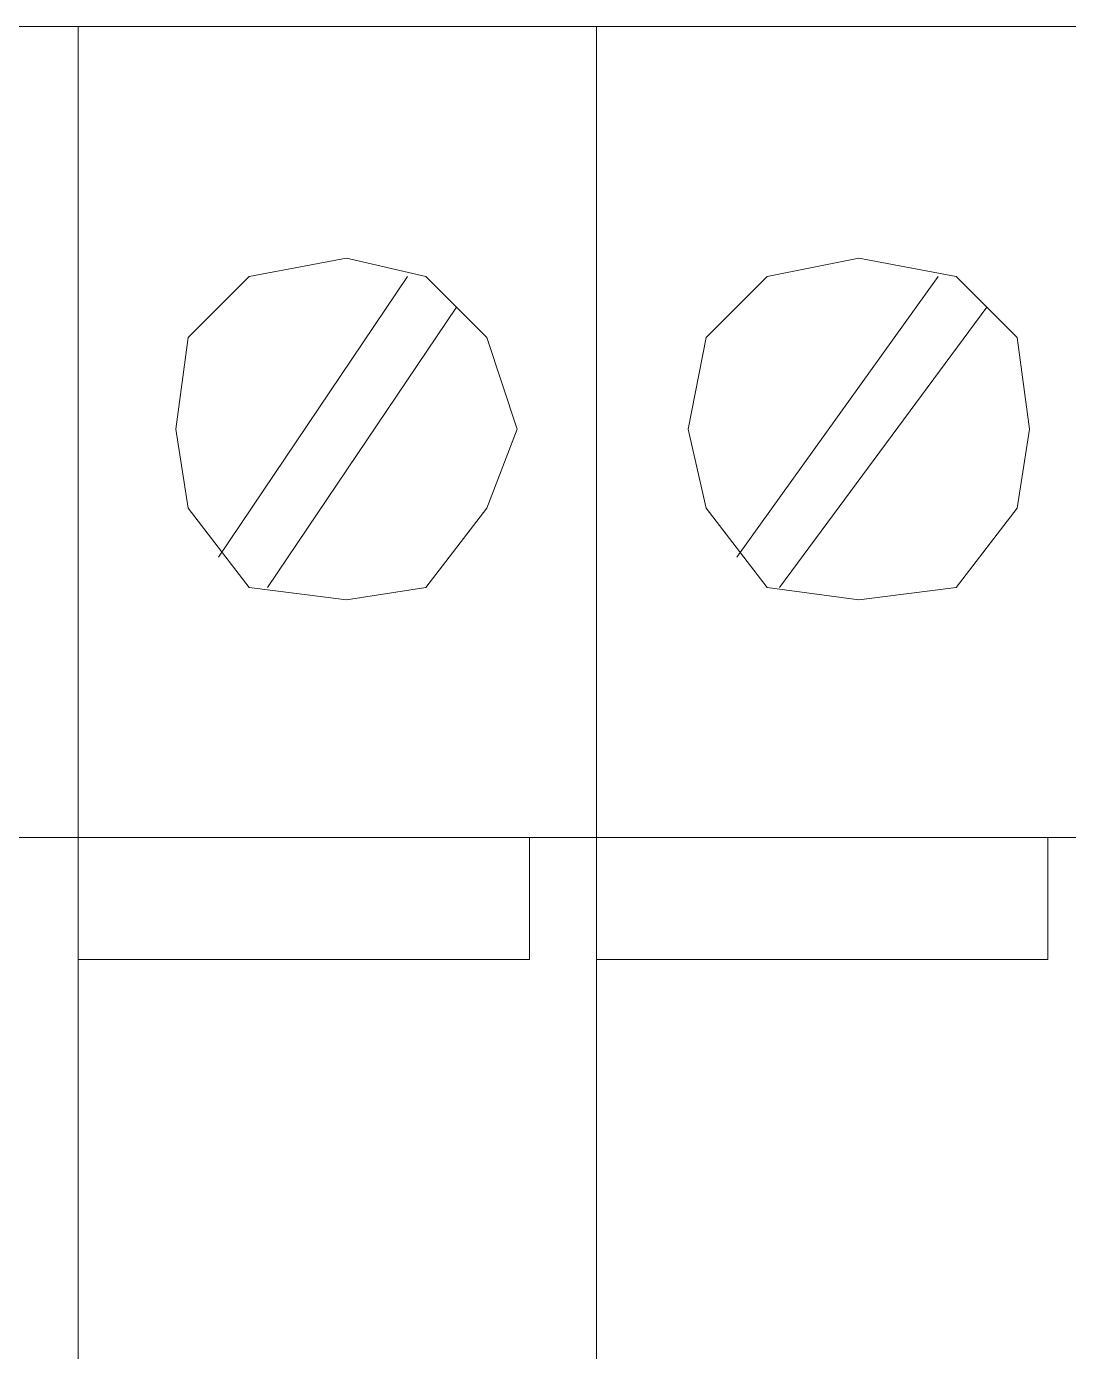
# Model space of a CAD drawing. Header units: millimetres. Extents: x 3 to 291, y 6 to 496.
# Drawn here: x 185.441 to 188.268, y 377.959 to 381.553 of the extents above; entities that cross this region are included whole.
import ezdxf

# ---------------------------------------------------------------- set-up
doc = ezdxf.new("R2010")
doc.units = ezdxf.units.MM
doc.layers.get('0').update_dxf_attribs({"linetype": 'CONTINUOUS'})

msp = doc.modelspace()

# ---------------------------------------------------------------- linework, layer by layer
at = {"color": 7, "linetype": 'Continuous', "lineweight": 20}
for points in [[(184.1919, 381.5533), (185.5816, 381.5533), (185.5816, 373.7277), (184.1919, 373.7277)], [(184.1919, 381.5533), (185.5816, 381.5533), (185.5816, 379.3528), (184.1919, 379.3528)], [(184.1919, 381.5533), (185.5816, 381.5533), (185.5816, 373.7277), (184.1919, 373.7277)], [(184.1919, 381.5533), (185.5816, 381.5533), (185.5816, 379.3528), (184.1919, 379.3528)], [(184.1919, 381.5533), (185.5816, 381.5533), (185.5816, 373.7277), (184.1919, 373.7277)], [(184.1919, 381.5533), (185.5816, 381.5533), (185.5816, 379.3528), (184.1919, 379.3528)], [(184.1919, 381.5533), (185.5816, 381.5533), (185.5816, 373.7277), (184.1919, 373.7277)], [(184.1919, 381.5533), (185.5816, 381.5533), (185.5816, 379.3528), (184.1919, 379.3528)], [(184.1919, 381.5533), (185.5816, 381.5533), (185.5816, 373.7277), (184.1919, 373.7277)], [(184.1919, 381.5533), (185.5816, 381.5533), (185.5816, 379.3528), (184.1919, 379.3528)], [(184.1919, 381.5533), (185.5816, 381.5533), (185.5816, 373.7277), (184.1919, 373.7277)], [(184.1919, 381.5533), (185.5816, 381.5533), (185.5816, 379.3528), (184.1919, 379.3528)], [(184.1919, 381.5533), (185.5816, 381.5533), (185.5816, 373.7277), (184.1919, 373.7277)], [(184.1919, 381.5533), (185.5816, 381.5533), (185.5816, 379.3528), (184.1919, 379.3528)], [(184.1919, 381.5533), (185.5816, 381.5533), (185.5816, 373.7277), (184.1919, 373.7277)], [(184.1919, 381.5533), (185.5816, 381.5533), (185.5816, 379.3528), (184.1919, 379.3528)], [(184.1919, 381.5533), (185.5816, 381.5533), (185.5816, 373.7277), (184.1919, 373.7277)], [(184.1919, 381.5533), (185.5816, 381.5533), (185.5816, 379.3528), (184.1919, 379.3528)], [(184.1919, 381.5533), (185.5816, 381.5533), (185.5816, 373.7277), (184.1919, 373.7277)], [(184.1919, 381.5533), (185.5816, 381.5533), (185.5816, 379.3528), (184.1919, 379.3528)], [(184.1919, 381.5533), (185.5816, 381.5533), (185.5816, 373.7277), (184.1919, 373.7277)], [(184.1919, 381.5533), (185.5816, 381.5533), (185.5816, 379.3528), (184.1919, 379.3528)], [(184.1919, 381.5533), (185.5816, 381.5533), (185.5816, 373.7277), (184.1919, 373.7277)], [(184.1919, 381.5533), (185.5816, 381.5533), (185.5816, 379.3528), (184.1919, 379.3528)], [(184.1919, 381.5533), (185.5816, 381.5533), (185.5816, 373.7277), (184.1919, 373.7277)], [(184.1919, 381.5533), (185.5816, 381.5533), (185.5816, 379.3528), (184.1919, 379.3528)], [(184.1919, 381.5533), (185.5816, 381.5533), (185.5816, 373.7277), (184.1919, 373.7277)], [(184.1919, 381.5533), (185.5816, 381.5533), (185.5816, 379.3528), (184.1919, 379.3528)], [(184.1919, 381.5533), (185.5816, 381.5533), (185.5816, 373.7277), (184.1919, 373.7277)], [(184.1919, 381.5533), (185.5816, 381.5533), (185.5816, 379.3528), (184.1919, 379.3528)], [(184.1919, 381.5533), (185.5816, 381.5533), (185.5816, 373.7277), (184.1919, 373.7277)], [(184.1919, 381.5533), (185.5816, 381.5533), (185.5816, 379.3528), (184.1919, 379.3528)], [(184.1919, 381.5533), (185.5816, 381.5533), (185.5816, 373.7277), (184.1919, 373.7277)], [(184.1919, 381.5533), (185.5816, 381.5533), (185.5816, 379.3528), (184.1919, 379.3528)], [(184.1919, 381.5533), (185.5816, 381.5533), (185.5816, 373.7277), (184.1919, 373.7277)], [(184.1919, 381.5533), (185.5816, 381.5533), (185.5816, 379.3528), (184.1919, 379.3528)], [(184.1919, 381.5533), (185.5816, 381.5533), (185.5816, 373.7277), (184.1919, 373.7277)], [(184.1919, 381.5533), (185.5816, 381.5533), (185.5816, 379.3528), (184.1919, 379.3528)], [(184.1919, 381.5533), (185.5816, 381.5533), (185.5816, 373.7277), (184.1919, 373.7277)], [(184.1919, 381.5533), (185.5816, 381.5533), (185.5816, 379.3528), (184.1919, 379.3528)], [(185.5816, 381.5533), (186.9879, 381.5533), (186.9879, 373.7277), (185.5816, 373.7277)], [(185.5816, 381.5533), (186.9879, 381.5533), (186.9879, 379.3528), (185.5816, 379.3528)], [(185.5816, 381.5533), (186.9879, 381.5533), (186.9879, 373.7277), (185.5816, 373.7277)], [(185.5816, 381.5533), (186.9879, 381.5533), (186.9879, 379.3528), (185.5816, 379.3528)], [(185.5816, 381.5533), (186.9879, 381.5533), (186.9879, 373.7277), (185.5816, 373.7277)], [(185.5816, 381.5533), (186.9879, 381.5533), (186.9879, 379.3528), (185.5816, 379.3528)], [(185.5816, 381.5533), (186.9879, 381.5533), (186.9879, 373.7277), (185.5816, 373.7277)], [(185.5816, 381.5533), (186.9879, 381.5533), (186.9879, 379.3528), (185.5816, 379.3528)], [(185.5816, 381.5533), (186.9879, 381.5533), (186.9879, 373.7277), (185.5816, 373.7277)], [(185.5816, 381.5533), (186.9879, 381.5533), (186.9879, 379.3528), (185.5816, 379.3528)], [(185.5816, 381.5533), (186.9879, 381.5533), (186.9879, 373.7277), (185.5816, 373.7277)], [(185.5816, 381.5533), (186.9879, 381.5533), (186.9879, 379.3528), (185.5816, 379.3528)], [(185.5816, 381.5533), (186.9879, 381.5533), (186.9879, 373.7277), (185.5816, 373.7277)], [(185.5816, 381.5533), (186.9879, 381.5533), (186.9879, 379.3528), (185.5816, 379.3528)], [(185.5816, 381.5533), (186.9879, 381.5533), (186.9879, 373.7277), (185.5816, 373.7277)], [(185.5816, 381.5533), (186.9879, 381.5533), (186.9879, 379.3528), (185.5816, 379.3528)], [(185.5816, 381.5533), (186.9879, 381.5533), (186.9879, 373.7277), (185.5816, 373.7277)], [(185.5816, 381.5533), (186.9879, 381.5533), (186.9879, 379.3528), (185.5816, 379.3528)], [(185.5816, 381.5533), (186.9879, 381.5533), (186.9879, 373.7277), (185.5816, 373.7277)], [(185.5816, 381.5533), (186.9879, 381.5533), (186.9879, 379.3528), (185.5816, 379.3528)], [(185.5816, 381.5533), (186.9879, 381.5533), (186.9879, 373.7277), (185.5816, 373.7277)], [(185.5816, 381.5533), (186.9879, 381.5533), (186.9879, 379.3528), (185.5816, 379.3528)], [(185.5816, 381.5533), (186.9879, 381.5533), (186.9879, 373.7277), (185.5816, 373.7277)], [(185.5816, 381.5533), (186.9879, 381.5533), (186.9879, 379.3528), (185.5816, 379.3528)], [(185.5816, 381.5533), (186.9879, 381.5533), (186.9879, 373.7277), (185.5816, 373.7277)], [(185.5816, 381.5533), (186.9879, 381.5533), (186.9879, 379.3528), (185.5816, 379.3528)], [(185.5816, 381.5533), (186.9879, 381.5533), (186.9879, 373.7277), (185.5816, 373.7277)], [(185.5816, 381.5533), (186.9879, 381.5533), (186.9879, 379.3528), (185.5816, 379.3528)], [(185.5816, 381.5533), (186.9879, 381.5533), (186.9879, 373.7277), (185.5816, 373.7277)], [(185.5816, 381.5533), (186.9879, 381.5533), (186.9879, 379.3528), (185.5816, 379.3528)], [(185.5816, 381.5533), (186.9879, 381.5533), (186.9879, 373.7277), (185.5816, 373.7277)], [(185.5816, 381.5533), (186.9879, 381.5533), (186.9879, 379.3528), (185.5816, 379.3528)], [(185.5816, 381.5533), (186.9879, 381.5533), (186.9879, 373.7277), (185.5816, 373.7277)], [(185.5816, 381.5533), (186.9879, 381.5533), (186.9879, 379.3528), (185.5816, 379.3528)], [(185.5816, 381.5533), (186.9879, 381.5533), (186.9879, 373.7277), (185.5816, 373.7277)], [(185.5816, 381.5533), (186.9879, 381.5533), (186.9879, 379.3528), (185.5816, 379.3528)], [(185.5816, 381.5533), (186.9879, 381.5533), (186.9879, 373.7277), (185.5816, 373.7277)], [(185.5816, 381.5533), (186.9879, 381.5533), (186.9879, 379.3528), (185.5816, 379.3528)], [(185.5816, 381.5533), (186.9879, 381.5533), (186.9879, 373.7277), (185.5816, 373.7277)], [(185.5816, 381.5533), (186.9879, 381.5533), (186.9879, 379.3528), (185.5816, 379.3528)], [(186.9879, 381.5533), (188.4273, 381.5533), (188.4273, 373.7277), (186.9879, 373.7277)], [(186.9879, 381.5533), (188.4273, 381.5533), (188.4273, 379.3528), (186.9879, 379.3528)], [(186.9879, 381.5533), (188.4273, 381.5533), (188.4273, 373.7277), (186.9879, 373.7277)], [(186.9879, 381.5533), (188.4273, 381.5533), (188.4273, 379.3528), (186.9879, 379.3528)], [(186.9879, 381.5533), (188.4273, 381.5533), (188.4273, 373.7277), (186.9879, 373.7277)], [(186.9879, 381.5533), (188.4273, 381.5533), (188.4273, 379.3528), (186.9879, 379.3528)], [(186.9879, 381.5533), (188.4273, 381.5533), (188.4273, 373.7277), (186.9879, 373.7277)], [(186.9879, 381.5533), (188.4273, 381.5533), (188.4273, 379.3528), (186.9879, 379.3528)], [(186.9879, 381.5533), (188.4273, 381.5533), (188.4273, 373.7277), (186.9879, 373.7277)], [(186.9879, 381.5533), (188.4273, 381.5533), (188.4273, 379.3528), (186.9879, 379.3528)], [(186.9879, 381.5533), (188.4273, 381.5533), (188.4273, 373.7277), (186.9879, 373.7277)], [(186.9879, 381.5533), (188.4273, 381.5533), (188.4273, 379.3528), (186.9879, 379.3528)], [(186.9879, 381.5533), (188.4273, 381.5533), (188.4273, 373.7277), (186.9879, 373.7277)], [(186.9879, 381.5533), (188.4273, 381.5533), (188.4273, 379.3528), (186.9879, 379.3528)], [(186.9879, 381.5533), (188.4273, 381.5533), (188.4273, 373.7277), (186.9879, 373.7277)], [(186.9879, 381.5533), (188.4273, 381.5533), (188.4273, 379.3528), (186.9879, 379.3528)], [(186.9879, 381.5533), (188.4273, 381.5533), (188.4273, 373.7277), (186.9879, 373.7277)], [(186.9879, 381.5533), (188.4273, 381.5533), (188.4273, 379.3528), (186.9879, 379.3528)], [(186.9879, 381.5533), (188.4273, 381.5533), (188.4273, 373.7277), (186.9879, 373.7277)], [(186.9879, 381.5533), (188.4273, 381.5533), (188.4273, 379.3528), (186.9879, 379.3528)], [(186.9879, 381.5533), (188.4273, 381.5533), (188.4273, 373.7277), (186.9879, 373.7277)], [(186.9879, 381.5533), (188.4273, 381.5533), (188.4273, 379.3528), (186.9879, 379.3528)], [(186.9879, 381.5533), (188.4273, 381.5533), (188.4273, 373.7277), (186.9879, 373.7277)], [(186.9879, 381.5533), (188.4273, 381.5533), (188.4273, 379.3528), (186.9879, 379.3528)], [(186.9879, 381.5533), (188.4273, 381.5533), (188.4273, 373.7277), (186.9879, 373.7277)], [(186.9879, 381.5533), (188.4273, 381.5533), (188.4273, 379.3528), (186.9879, 379.3528)], [(186.9879, 381.5533), (188.4273, 381.5533), (188.4273, 373.7277), (186.9879, 373.7277)], [(186.9879, 381.5533), (188.4273, 381.5533), (188.4273, 379.3528), (186.9879, 379.3528)], [(186.9879, 381.5533), (188.4273, 381.5533), (188.4273, 373.7277), (186.9879, 373.7277)], [(186.9879, 381.5533), (188.4273, 381.5533), (188.4273, 379.3528), (186.9879, 379.3528)], [(186.9879, 381.5533), (188.4273, 381.5533), (188.4273, 373.7277), (186.9879, 373.7277)], [(186.9879, 381.5533), (188.4273, 381.5533), (188.4273, 379.3528), (186.9879, 379.3528)], [(186.9879, 381.5533), (188.4273, 381.5533), (188.4273, 373.7277), (186.9879, 373.7277)], [(186.9879, 381.5533), (188.4273, 381.5533), (188.4273, 379.3528), (186.9879, 379.3528)], [(186.9879, 381.5533), (188.4273, 381.5533), (188.4273, 373.7277), (186.9879, 373.7277)], [(186.9879, 381.5533), (188.4273, 381.5533), (188.4273, 379.3528), (186.9879, 379.3528)], [(186.9879, 381.5533), (188.4273, 381.5533), (188.4273, 373.7277), (186.9879, 373.7277)], [(186.9879, 381.5533), (188.4273, 381.5533), (188.4273, 379.3528), (186.9879, 379.3528)], [(186.9879, 381.5533), (188.4273, 381.5533), (188.4273, 373.7277), (186.9879, 373.7277)], [(186.9879, 381.5533), (188.4273, 381.5533), (188.4273, 379.3528), (186.9879, 379.3528)], [(186.7728, 380.4613), (186.6901, 380.7095), (186.5247, 380.875), (186.3096, 380.9246), (186.0449, 380.875), (185.8794, 380.7095), (185.8463, 380.4613), (185.8794, 380.2463), (186.0449, 380.0312), (186.3096, 379.9981), (186.5247, 380.0312), (186.6901, 380.2463)], [(186.7728, 380.4613), (186.6901, 380.7095), (186.5247, 380.875), (186.3096, 380.9246), (186.0449, 380.875), (185.8794, 380.7095), (185.8463, 380.4613), (185.8794, 380.2463), (186.0449, 380.0312), (186.3096, 379.9981), (186.5247, 380.0312), (186.6901, 380.2463)], [(186.7728, 380.4613), (186.6901, 380.7095), (186.5247, 380.875), (186.3096, 380.9246), (186.0449, 380.875), (185.8794, 380.7095), (185.8463, 380.4613), (185.8794, 380.2463), (186.0449, 380.0312), (186.3096, 379.9981), (186.5247, 380.0312), (186.6901, 380.2463)], [(186.7728, 380.4613), (186.6901, 380.7095), (186.5247, 380.875), (186.3096, 380.9246), (186.0449, 380.875), (185.8794, 380.7095), (185.8463, 380.4613), (185.8794, 380.2463), (186.0449, 380.0312), (186.3096, 379.9981), (186.5247, 380.0312), (186.6901, 380.2463)], [(186.7728, 380.4613), (186.6901, 380.7095), (186.5247, 380.875), (186.3096, 380.9246), (186.0449, 380.875), (185.8794, 380.7095), (185.8463, 380.4613), (185.8794, 380.2463), (186.0449, 380.0312), (186.3096, 379.9981), (186.5247, 380.0312), (186.6901, 380.2463)], [(186.7728, 380.4613), (186.6901, 380.7095), (186.5247, 380.875), (186.3096, 380.9246), (186.0449, 380.875), (185.8794, 380.7095), (185.8463, 380.4613), (185.8794, 380.2463), (186.0449, 380.0312), (186.3096, 379.9981), (186.5247, 380.0312), (186.6901, 380.2463)], [(186.7728, 380.4613), (186.6901, 380.7095), (186.5247, 380.875), (186.3096, 380.9246), (186.0449, 380.875), (185.8794, 380.7095), (185.8463, 380.4613), (185.8794, 380.2463), (186.0449, 380.0312), (186.3096, 379.9981), (186.5247, 380.0312), (186.6901, 380.2463)], [(186.7728, 380.4613), (186.6901, 380.7095), (186.5247, 380.875), (186.3096, 380.9246), (186.0449, 380.875), (185.8794, 380.7095), (185.8463, 380.4613), (185.8794, 380.2463), (186.0449, 380.0312), (186.3096, 379.9981), (186.5247, 380.0312), (186.6901, 380.2463)], [(186.7728, 380.4613), (186.6901, 380.7095), (186.5247, 380.875), (186.3096, 380.9246), (186.0449, 380.875), (185.8794, 380.7095), (185.8463, 380.4613), (185.8794, 380.2463), (186.0449, 380.0312), (186.3096, 379.9981), (186.5247, 380.0312), (186.6901, 380.2463)], [(186.7728, 380.4613), (186.6901, 380.7095), (186.5247, 380.875), (186.3096, 380.9246), (186.0449, 380.875), (185.8794, 380.7095), (185.8463, 380.4613), (185.8794, 380.2463), (186.0449, 380.0312), (186.3096, 379.9981), (186.5247, 380.0312), (186.6901, 380.2463)], [(186.7728, 380.4613), (186.6901, 380.7095), (186.5247, 380.875), (186.3096, 380.9246), (186.0449, 380.875), (185.8794, 380.7095), (185.8463, 380.4613), (185.8794, 380.2463), (186.0449, 380.0312), (186.3096, 379.9981), (186.5247, 380.0312), (186.6901, 380.2463)], [(186.7728, 380.4613), (186.6901, 380.7095), (186.5247, 380.875), (186.3096, 380.9246), (186.0449, 380.875), (185.8794, 380.7095), (185.8463, 380.4613), (185.8794, 380.2463), (186.0449, 380.0312), (186.3096, 379.9981), (186.5247, 380.0312), (186.6901, 380.2463)], [(186.7728, 380.4613), (186.6901, 380.7095), (186.5247, 380.875), (186.3096, 380.9246), (186.0449, 380.875), (185.8794, 380.7095), (185.8463, 380.4613), (185.8794, 380.2463), (186.0449, 380.0312), (186.3096, 379.9981), (186.5247, 380.0312), (186.6901, 380.2463)], [(186.7728, 380.4613), (186.6901, 380.7095), (186.5247, 380.875), (186.3096, 380.9246), (186.0449, 380.875), (185.8794, 380.7095), (185.8463, 380.4613), (185.8794, 380.2463), (186.0449, 380.0312), (186.3096, 379.9981), (186.5247, 380.0312), (186.6901, 380.2463)], [(186.7728, 380.4613), (186.6901, 380.7095), (186.5247, 380.875), (186.3096, 380.9246), (186.0449, 380.875), (185.8794, 380.7095), (185.8463, 380.4613), (185.8794, 380.2463), (186.0449, 380.0312), (186.3096, 379.9981), (186.5247, 380.0312), (186.6901, 380.2463)], [(186.7728, 380.4613), (186.6901, 380.7095), (186.5247, 380.875), (186.3096, 380.9246), (186.0449, 380.875), (185.8794, 380.7095), (185.8463, 380.4613), (185.8794, 380.2463), (186.0449, 380.0312), (186.3096, 379.9981), (186.5247, 380.0312), (186.6901, 380.2463)], [(186.7728, 380.4613), (186.6901, 380.7095), (186.5247, 380.875), (186.3096, 380.9246), (186.0449, 380.875), (185.8794, 380.7095), (185.8463, 380.4613), (185.8794, 380.2463), (186.0449, 380.0312), (186.3096, 379.9981), (186.5247, 380.0312), (186.6901, 380.2463)], [(186.7728, 380.4613), (186.6901, 380.7095), (186.5247, 380.875), (186.3096, 380.9246), (186.0449, 380.875), (185.8794, 380.7095), (185.8463, 380.4613), (185.8794, 380.2463), (186.0449, 380.0312), (186.3096, 379.9981), (186.5247, 380.0312), (186.6901, 380.2463)], [(186.7728, 380.4613), (186.6901, 380.7095), (186.5247, 380.875), (186.3096, 380.9246), (186.0449, 380.875), (185.8794, 380.7095), (185.8463, 380.4613), (185.8794, 380.2463), (186.0449, 380.0312), (186.3096, 379.9981), (186.5247, 380.0312), (186.6901, 380.2463)], [(186.7728, 380.4613), (186.6901, 380.7095), (186.5247, 380.875), (186.3096, 380.9246), (186.0449, 380.875), (185.8794, 380.7095), (185.8463, 380.4613), (185.8794, 380.2463), (186.0449, 380.0312), (186.3096, 379.9981), (186.5247, 380.0312), (186.6901, 380.2463)], [(188.1626, 380.4613), (188.1295, 380.7095), (187.964, 380.875), (187.6993, 380.9246), (187.4512, 380.875), (187.2857, 380.7095), (187.2361, 380.4613), (187.2857, 380.2463), (187.4512, 380.0312), (187.6993, 379.9981), (187.964, 380.0312), (188.1295, 380.2463)], [(188.1626, 380.4613), (188.1295, 380.7095), (187.964, 380.875), (187.6993, 380.9246), (187.4512, 380.875), (187.2857, 380.7095), (187.2361, 380.4613), (187.2857, 380.2463), (187.4512, 380.0312), (187.6993, 379.9981), (187.964, 380.0312), (188.1295, 380.2463)], [(188.1626, 380.4613), (188.1295, 380.7095), (187.964, 380.875), (187.6993, 380.9246), (187.4512, 380.875), (187.2857, 380.7095), (187.2361, 380.4613), (187.2857, 380.2463), (187.4512, 380.0312), (187.6993, 379.9981), (187.964, 380.0312), (188.1295, 380.2463)], [(188.1626, 380.4613), (188.1295, 380.7095), (187.964, 380.875), (187.6993, 380.9246), (187.4512, 380.875), (187.2857, 380.7095), (187.2361, 380.4613), (187.2857, 380.2463), (187.4512, 380.0312), (187.6993, 379.9981), (187.964, 380.0312), (188.1295, 380.2463)], [(188.1626, 380.4613), (188.1295, 380.7095), (187.964, 380.875), (187.6993, 380.9246), (187.4512, 380.875), (187.2857, 380.7095), (187.2361, 380.4613), (187.2857, 380.2463), (187.4512, 380.0312), (187.6993, 379.9981), (187.964, 380.0312), (188.1295, 380.2463)], [(188.1626, 380.4613), (188.1295, 380.7095), (187.964, 380.875), (187.6993, 380.9246), (187.4512, 380.875), (187.2857, 380.7095), (187.2361, 380.4613), (187.2857, 380.2463), (187.4512, 380.0312), (187.6993, 379.9981), (187.964, 380.0312), (188.1295, 380.2463)], [(188.1626, 380.4613), (188.1295, 380.7095), (187.964, 380.875), (187.6993, 380.9246), (187.4512, 380.875), (187.2857, 380.7095), (187.2361, 380.4613), (187.2857, 380.2463), (187.4512, 380.0312), (187.6993, 379.9981), (187.964, 380.0312), (188.1295, 380.2463)], [(188.1626, 380.4613), (188.1295, 380.7095), (187.964, 380.875), (187.6993, 380.9246), (187.4512, 380.875), (187.2857, 380.7095), (187.2361, 380.4613), (187.2857, 380.2463), (187.4512, 380.0312), (187.6993, 379.9981), (187.964, 380.0312), (188.1295, 380.2463)], [(188.1626, 380.4613), (188.1295, 380.7095), (187.964, 380.875), (187.6993, 380.9246), (187.4512, 380.875), (187.2857, 380.7095), (187.2361, 380.4613), (187.2857, 380.2463), (187.4512, 380.0312), (187.6993, 379.9981), (187.964, 380.0312), (188.1295, 380.2463)], [(188.1626, 380.4613), (188.1295, 380.7095), (187.964, 380.875), (187.6993, 380.9246), (187.4512, 380.875), (187.2857, 380.7095), (187.2361, 380.4613), (187.2857, 380.2463), (187.4512, 380.0312), (187.6993, 379.9981), (187.964, 380.0312), (188.1295, 380.2463)], [(188.1626, 380.4613), (188.1295, 380.7095), (187.964, 380.875), (187.6993, 380.9246), (187.4512, 380.875), (187.2857, 380.7095), (187.2361, 380.4613), (187.2857, 380.2463), (187.4512, 380.0312), (187.6993, 379.9981), (187.964, 380.0312), (188.1295, 380.2463)], [(188.1626, 380.4613), (188.1295, 380.7095), (187.964, 380.875), (187.6993, 380.9246), (187.4512, 380.875), (187.2857, 380.7095), (187.2361, 380.4613), (187.2857, 380.2463), (187.4512, 380.0312), (187.6993, 379.9981), (187.964, 380.0312), (188.1295, 380.2463)], [(188.1626, 380.4613), (188.1295, 380.7095), (187.964, 380.875), (187.6993, 380.9246), (187.4512, 380.875), (187.2857, 380.7095), (187.2361, 380.4613), (187.2857, 380.2463), (187.4512, 380.0312), (187.6993, 379.9981), (187.964, 380.0312), (188.1295, 380.2463)], [(188.1626, 380.4613), (188.1295, 380.7095), (187.964, 380.875), (187.6993, 380.9246), (187.4512, 380.875), (187.2857, 380.7095), (187.2361, 380.4613), (187.2857, 380.2463), (187.4512, 380.0312), (187.6993, 379.9981), (187.964, 380.0312), (188.1295, 380.2463)], [(188.1626, 380.4613), (188.1295, 380.7095), (187.964, 380.875), (187.6993, 380.9246), (187.4512, 380.875), (187.2857, 380.7095), (187.2361, 380.4613), (187.2857, 380.2463), (187.4512, 380.0312), (187.6993, 379.9981), (187.964, 380.0312), (188.1295, 380.2463)], [(188.1626, 380.4613), (188.1295, 380.7095), (187.964, 380.875), (187.6993, 380.9246), (187.4512, 380.875), (187.2857, 380.7095), (187.2361, 380.4613), (187.2857, 380.2463), (187.4512, 380.0312), (187.6993, 379.9981), (187.964, 380.0312), (188.1295, 380.2463)], [(188.1626, 380.4613), (188.1295, 380.7095), (187.964, 380.875), (187.6993, 380.9246), (187.4512, 380.875), (187.2857, 380.7095), (187.2361, 380.4613), (187.2857, 380.2463), (187.4512, 380.0312), (187.6993, 379.9981), (187.964, 380.0312), (188.1295, 380.2463)], [(188.1626, 380.4613), (188.1295, 380.7095), (187.964, 380.875), (187.6993, 380.9246), (187.4512, 380.875), (187.2857, 380.7095), (187.2361, 380.4613), (187.2857, 380.2463), (187.4512, 380.0312), (187.6993, 379.9981), (187.964, 380.0312), (188.1295, 380.2463)], [(188.1626, 380.4613), (188.1295, 380.7095), (187.964, 380.875), (187.6993, 380.9246), (187.4512, 380.875), (187.2857, 380.7095), (187.2361, 380.4613), (187.2857, 380.2463), (187.4512, 380.0312), (187.6993, 379.9981), (187.964, 380.0312), (188.1295, 380.2463)], [(188.1626, 380.4613), (188.1295, 380.7095), (187.964, 380.875), (187.6993, 380.9246), (187.4512, 380.875), (187.2857, 380.7095), (187.2361, 380.4613), (187.2857, 380.2463), (187.4512, 380.0312), (187.6993, 379.9981), (187.964, 380.0312), (188.1295, 380.2463)]]:
    msp.add_lwpolyline(points, close=True, dxfattribs=at)
for points in [[(185.9621, 380.1139), (186.475, 380.875), (186.475, 380.875)], [(185.9621, 380.1139), (186.475, 380.875), (186.475, 380.875)], [(185.9621, 380.1139), (186.475, 380.875), (186.475, 380.875)], [(185.9621, 380.1139), (186.475, 380.875), (186.475, 380.875)], [(185.9621, 380.1139), (186.475, 380.875), (186.475, 380.875)], [(185.9621, 380.1139), (186.475, 380.875), (186.475, 380.875)], [(185.9621, 380.1139), (186.475, 380.875), (186.475, 380.875)], [(185.9621, 380.1139), (186.475, 380.875), (186.475, 380.875)], [(185.9621, 380.1139), (186.475, 380.875), (186.475, 380.875)], [(185.9621, 380.1139), (186.475, 380.875), (186.475, 380.875)], [(185.9621, 380.1139), (186.475, 380.875), (186.475, 380.875)], [(185.9621, 380.1139), (186.475, 380.875), (186.475, 380.875)], [(185.9621, 380.1139), (186.475, 380.875), (186.475, 380.875)], [(185.9621, 380.1139), (186.475, 380.875), (186.475, 380.875)], [(185.9621, 380.1139), (186.475, 380.875), (186.475, 380.875)], [(185.9621, 380.1139), (186.475, 380.875), (186.475, 380.875)], [(185.9621, 380.1139), (186.475, 380.875), (186.475, 380.875)], [(185.9621, 380.1139), (186.475, 380.875), (186.475, 380.875)], [(185.9621, 380.1139), (186.475, 380.875), (186.475, 380.875)], [(185.9621, 380.1139), (186.475, 380.875), (186.475, 380.875)], [(187.3684, 380.1139), (187.9144, 380.875), (187.9144, 380.875)], [(187.3684, 380.1139), (187.9144, 380.875), (187.9144, 380.875)], [(187.3684, 380.1139), (187.9144, 380.875), (187.9144, 380.875)], [(187.3684, 380.1139), (187.9144, 380.875), (187.9144, 380.875)], [(187.3684, 380.1139), (187.9144, 380.875), (187.9144, 380.875)], [(187.3684, 380.1139), (187.9144, 380.875), (187.9144, 380.875)], [(187.3684, 380.1139), (187.9144, 380.875), (187.9144, 380.875)], [(187.3684, 380.1139), (187.9144, 380.875), (187.9144, 380.875)], [(187.3684, 380.1139), (187.9144, 380.875), (187.9144, 380.875)], [(187.3684, 380.1139), (187.9144, 380.875), (187.9144, 380.875)], [(187.3684, 380.1139), (187.9144, 380.875), (187.9144, 380.875)], [(187.3684, 380.1139), (187.9144, 380.875), (187.9144, 380.875)], [(187.3684, 380.1139), (187.9144, 380.875), (187.9144, 380.875)], [(187.3684, 380.1139), (187.9144, 380.875), (187.9144, 380.875)], [(187.3684, 380.1139), (187.9144, 380.875), (187.9144, 380.875)], [(187.3684, 380.1139), (187.9144, 380.875), (187.9144, 380.875)], [(187.3684, 380.1139), (187.9144, 380.875), (187.9144, 380.875)], [(187.3684, 380.1139), (187.9144, 380.875), (187.9144, 380.875)], [(187.3684, 380.1139), (187.9144, 380.875), (187.9144, 380.875)], [(187.3684, 380.1139), (187.9144, 380.875), (187.9144, 380.875)], [(186.0945, 380.0312), (186.6074, 380.7922), (186.6074, 380.7922)], [(186.0945, 380.0312), (186.6074, 380.7922), (186.6074, 380.7922)], [(186.0945, 380.0312), (186.6074, 380.7922), (186.6074, 380.7922)], [(186.0945, 380.0312), (186.6074, 380.7922), (186.6074, 380.7922)], [(186.0945, 380.0312), (186.6074, 380.7922), (186.6074, 380.7922)], [(186.0945, 380.0312), (186.6074, 380.7922), (186.6074, 380.7922)], [(186.0945, 380.0312), (186.6074, 380.7922), (186.6074, 380.7922)], [(186.0945, 380.0312), (186.6074, 380.7922), (186.6074, 380.7922)], [(186.0945, 380.0312), (186.6074, 380.7922), (186.6074, 380.7922)], [(186.0945, 380.0312), (186.6074, 380.7922), (186.6074, 380.7922)], [(186.0945, 380.0312), (186.6074, 380.7922), (186.6074, 380.7922)], [(186.0945, 380.0312), (186.6074, 380.7922), (186.6074, 380.7922)], [(186.0945, 380.0312), (186.6074, 380.7922), (186.6074, 380.7922)], [(186.0945, 380.0312), (186.6074, 380.7922), (186.6074, 380.7922)], [(186.0945, 380.0312), (186.6074, 380.7922), (186.6074, 380.7922)], [(186.0945, 380.0312), (186.6074, 380.7922), (186.6074, 380.7922)], [(186.0945, 380.0312), (186.6074, 380.7922), (186.6074, 380.7922)], [(186.0945, 380.0312), (186.6074, 380.7922), (186.6074, 380.7922)], [(186.0945, 380.0312), (186.6074, 380.7922), (186.6074, 380.7922)], [(186.0945, 380.0312), (186.6074, 380.7922), (186.6074, 380.7922)], [(187.4843, 380.0312), (188.0468, 380.7922), (188.0468, 380.7922)], [(187.4843, 380.0312), (188.0468, 380.7922), (188.0468, 380.7922)], [(187.4843, 380.0312), (188.0468, 380.7922), (188.0468, 380.7922)], [(187.4843, 380.0312), (188.0468, 380.7922), (188.0468, 380.7922)], [(187.4843, 380.0312), (188.0468, 380.7922), (188.0468, 380.7922)], [(187.4843, 380.0312), (188.0468, 380.7922), (188.0468, 380.7922)], [(187.4843, 380.0312), (188.0468, 380.7922), (188.0468, 380.7922)], [(187.4843, 380.0312), (188.0468, 380.7922), (188.0468, 380.7922)], [(187.4843, 380.0312), (188.0468, 380.7922), (188.0468, 380.7922)], [(187.4843, 380.0312), (188.0468, 380.7922), (188.0468, 380.7922)], [(187.4843, 380.0312), (188.0468, 380.7922), (188.0468, 380.7922)], [(187.4843, 380.0312), (188.0468, 380.7922), (188.0468, 380.7922)], [(187.4843, 380.0312), (188.0468, 380.7922), (188.0468, 380.7922)], [(187.4843, 380.0312), (188.0468, 380.7922), (188.0468, 380.7922)], [(187.4843, 380.0312), (188.0468, 380.7922), (188.0468, 380.7922)], [(187.4843, 380.0312), (188.0468, 380.7922), (188.0468, 380.7922)], [(187.4843, 380.0312), (188.0468, 380.7922), (188.0468, 380.7922)], [(187.4843, 380.0312), (188.0468, 380.7922), (188.0468, 380.7922)], [(187.4843, 380.0312), (188.0468, 380.7922), (188.0468, 380.7922)], [(187.4843, 380.0312), (188.0468, 380.7922), (188.0468, 380.7922)], [(186.8059, 379.3528), (186.8059, 379.022), (185.5816, 379.022)], [(186.8059, 379.3528), (186.8059, 379.022), (185.5816, 379.022)], [(186.8059, 379.3528), (186.8059, 379.022), (185.5816, 379.022)], [(186.8059, 379.3528), (186.8059, 379.022), (185.5816, 379.022)], [(186.8059, 379.3528), (186.8059, 379.022), (185.5816, 379.022)], [(186.8059, 379.3528), (186.8059, 379.022), (185.5816, 379.022)], [(186.8059, 379.3528), (186.8059, 379.022), (185.5816, 379.022)], [(186.8059, 379.3528), (186.8059, 379.022), (185.5816, 379.022)], [(186.8059, 379.3528), (186.8059, 379.022), (185.5816, 379.022)], [(186.8059, 379.3528), (186.8059, 379.022), (185.5816, 379.022)], [(186.8059, 379.3528), (186.8059, 379.022), (185.5816, 379.022)], [(186.8059, 379.3528), (186.8059, 379.022), (185.5816, 379.022)], [(186.8059, 379.3528), (186.8059, 379.022), (185.5816, 379.022)], [(186.8059, 379.3528), (186.8059, 379.022), (185.5816, 379.022)], [(186.8059, 379.3528), (186.8059, 379.022), (185.5816, 379.022)], [(186.8059, 379.3528), (186.8059, 379.022), (185.5816, 379.022)], [(186.8059, 379.3528), (186.8059, 379.022), (185.5816, 379.022)], [(186.8059, 379.3528), (186.8059, 379.022), (185.5816, 379.022)], [(186.8059, 379.3528), (186.8059, 379.022), (185.5816, 379.022)], [(186.8059, 379.3528), (186.8059, 379.022), (185.5816, 379.022)], [(188.2122, 379.3528), (188.2122, 379.022), (186.9879, 379.022)], [(188.2122, 379.3528), (188.2122, 379.022), (186.9879, 379.022)], [(188.2122, 379.3528), (188.2122, 379.022), (186.9879, 379.022)], [(188.2122, 379.3528), (188.2122, 379.022), (186.9879, 379.022)], [(188.2122, 379.3528), (188.2122, 379.022), (186.9879, 379.022)], [(188.2122, 379.3528), (188.2122, 379.022), (186.9879, 379.022)], [(188.2122, 379.3528), (188.2122, 379.022), (186.9879, 379.022)], [(188.2122, 379.3528), (188.2122, 379.022), (186.9879, 379.022)], [(188.2122, 379.3528), (188.2122, 379.022), (186.9879, 379.022)], [(188.2122, 379.3528), (188.2122, 379.022), (186.9879, 379.022)], [(188.2122, 379.3528), (188.2122, 379.022), (186.9879, 379.022)], [(188.2122, 379.3528), (188.2122, 379.022), (186.9879, 379.022)], [(188.2122, 379.3528), (188.2122, 379.022), (186.9879, 379.022)], [(188.2122, 379.3528), (188.2122, 379.022), (186.9879, 379.022)], [(188.2122, 379.3528), (188.2122, 379.022), (186.9879, 379.022)], [(188.2122, 379.3528), (188.2122, 379.022), (186.9879, 379.022)], [(188.2122, 379.3528), (188.2122, 379.022), (186.9879, 379.022)], [(188.2122, 379.3528), (188.2122, 379.022), (186.9879, 379.022)], [(188.2122, 379.3528), (188.2122, 379.022), (186.9879, 379.022)], [(188.2122, 379.3528), (188.2122, 379.022), (186.9879, 379.022)]]:
    msp.add_lwpolyline(points, dxfattribs=at)

doc.saveas('drawing.dxf')
